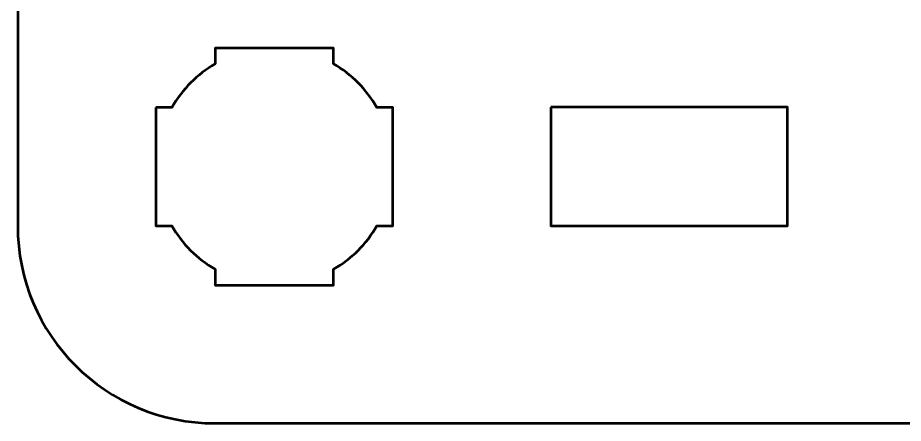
# Model space of a CAD drawing. Header units: centimetres. Extents: x -35.2 to 14.2, y -19.5 to -10.2.
# Drawn here: x 4.85 to 7.093, y -19.5 to -18.473 of the extents above; entities that cross this region are included whole.
import ezdxf

# ---------------------------------------------------------------- set-up
doc = ezdxf.new("R2010")
doc.units = ezdxf.units.CM
doc.header["$MEASUREMENT"] = 0
doc.layers.add('Layer 1', color=7, linetype='Continuous')

msp = doc.modelspace()

# ---------------------------------------------------------------- linework, layer by layer
at = {"layer": 'Layer 1', "lineweight": 53}
for points, knots in [([(5.35005, -10.19995), (5.35005, -10.19995), (13.64995, -10.19995), (13.64995, -10.19995), (13.64995, -10.19995), (13.92695, -10.19995), (14.15005, -10.42305), (14.15005, -10.70005), (14.15005, -10.70005), (14.15005, -10.70005), (14.15005, -18.99995), (14.15005, -18.99995), (14.15005, -18.99995), (14.15005, -19.27695), (13.92695, -19.50005), (13.64995, -19.50005), (13.64995, -19.50005), (13.64995, -19.50005), (5.35005, -19.50005), (5.35005, -19.50005), (5.35005, -19.50005), (5.07305, -19.50005), (4.84995, -19.27695), (4.84995, -18.99995), (4.84995, -18.99995), (4.84995, -18.99995), (4.84995, -10.70005), (4.84995, -10.70005), (4.84995, -10.70005), (4.84995, -10.42305), (5.07305, -10.19995), (5.35005, -10.19995)], [0, 0, 0, 0, 0.125, 0.125, 0.125, 0.125, 0.25, 0.25, 0.25, 0.25, 0.375, 0.375, 0.375, 0.375, 0.5, 0.5, 0.5, 0.5, 0.625, 0.625, 0.625, 0.625, 0.75, 0.75, 0.75, 0.75, 0.875, 0.875, 0.875, 0.875, 1, 1, 1, 1]), ([(5.19999, -18.69997), (5.19999, -18.69997), (5.24019, -18.69997), (5.24019, -18.69997), (5.24019, -18.69997), (5.26652, -18.65445), (5.30448, -18.61652), (5.34999, -18.59019), (5.34999, -18.59019), (5.34999, -18.59019), (5.34999, -18.54997), (5.34999, -18.54997), (5.34999, -18.54997), (5.34999, -18.54997), (5.64999, -18.54997), (5.64999, -18.54997), (5.64999, -18.54997), (5.64999, -18.54997), (5.64999, -18.59016), (5.64999, -18.59016), (5.64999, -18.59016), (5.69552, -18.61649), (5.73351, -18.65444), (5.75987, -18.69997), (5.75987, -18.69997), (5.75987, -18.69997), (5.79999, -18.69997), (5.79999, -18.69997), (5.79999, -18.69997), (5.79999, -18.69997), (5.79999, -18.84539), (5.79999, -18.84539), (5.79999, -18.84539), (5.79999, -18.84539), (5.80005, -18.85004), (5.80005, -18.85004), (5.80005, -18.85004), (5.80005, -18.85004), (5.79999, -18.85468), (5.79999, -18.85468), (5.79999, -18.85468), (5.79999, -18.85468), (5.79999, -18.99997), (5.79999, -18.99997), (5.79999, -18.99997), (5.79999, -18.99997), (5.75992, -18.99997), (5.75992, -18.99997), (5.75992, -18.99997), (5.73357, -19.04554), (5.69557, -19.08355), (5.64999, -19.10991), (5.64999, -19.10991), (5.64999, -19.10991), (5.64999, -19.14997), (5.64999, -19.14997), (5.64999, -19.14997), (5.64999, -19.14997), (5.50671, -19.14997), (5.50671, -19.14997), (5.50671, -19.14997), (5.50671, -19.14997), (5.50004, -19.15005), (5.50004, -19.15005), (5.50004, -19.15005), (5.50004, -19.15005), (5.49336, -19.14997), (5.49336, -19.14997), (5.49336, -19.14997), (5.49336, -19.14997), (5.34999, -19.14997), (5.34999, -19.14997), (5.34999, -19.14997), (5.34999, -19.14997), (5.34999, -19.10987), (5.34999, -19.10987), (5.34999, -19.10987), (5.30445, -19.08351), (5.26647, -19.04552), (5.24014, -18.99997), (5.24014, -18.99997), (5.24014, -18.99997), (5.19999, -18.99997), (5.19999, -18.99997), (5.19999, -18.99997), (5.19999, -18.99997), (5.19999, -18.69997), (5.19999, -18.69997)], [0, 0, 0, 0, 0.0454545, 0.0454545, 0.0454545, 0.0454545, 0.0909091, 0.0909091, 0.0909091, 0.0909091, 0.1363636, 0.1363636, 0.1363636, 0.1363636, 0.1818182, 0.1818182, 0.1818182, 0.1818182, 0.2272727, 0.2272727, 0.2272727, 0.2272727, 0.2727273, 0.2727273, 0.2727273, 0.2727273, 0.3181818, 0.3181818, 0.3181818, 0.3181818, 0.3636364, 0.3636364, 0.3636364, 0.3636364, 0.4090909, 0.4090909, 0.4090909, 0.4090909, 0.4545455, 0.4545455, 0.4545455, 0.4545455, 0.5, 0.5, 0.5, 0.5, 0.5454545, 0.5454545, 0.5454545, 0.5454545, 0.5909091, 0.5909091, 0.5909091, 0.5909091, 0.6363636, 0.6363636, 0.6363636, 0.6363636, 0.6818182, 0.6818182, 0.6818182, 0.6818182, 0.7272727, 0.7272727, 0.7272727, 0.7272727, 0.7727273, 0.7727273, 0.7727273, 0.7727273, 0.8181818, 0.8181818, 0.8181818, 0.8181818, 0.8636364, 0.8636364, 0.8636364, 0.8636364, 0.9090909, 0.9090909, 0.9090909, 0.9090909, 0.9545455, 0.9545455, 0.9545455, 0.9545455, 1, 1, 1, 1]), ([(6.2, -18.69995), (6.2, -18.69995), (6.8, -18.69995), (6.8, -18.69995), (6.8, -18.69995), (6.8, -18.69995), (6.8, -18.99995), (6.8, -18.99995), (6.8, -18.99995), (6.8, -18.99995), (6.2, -18.99995), (6.2, -18.99995), (6.2, -18.99995), (6.2, -18.99995), (6.2, -18.69995), (6.2, -18.69995)], [0, 0, 0, 0, 0.25, 0.25, 0.25, 0.25, 0.5, 0.5, 0.5, 0.5, 0.75, 0.75, 0.75, 0.75, 1, 1, 1, 1])]:
    msp.add_open_spline(points, degree=3, knots=knots, dxfattribs=at)

doc.saveas('drawing.dxf')
